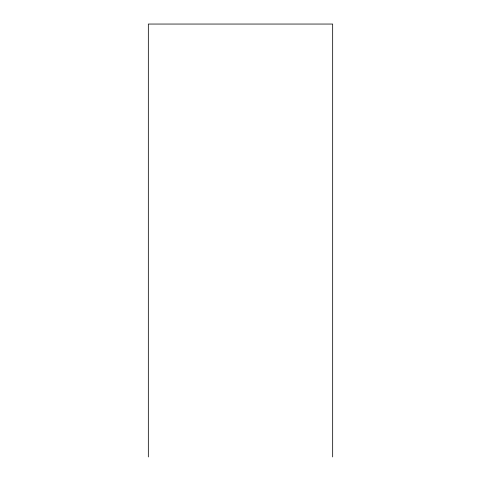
<?xml version="1.0" encoding="UTF-8"?>
<svg xmlns="http://www.w3.org/2000/svg" width="481" height="481" viewBox="0 0 481 481"><rect width="100%" height="100%" fill="white"/><g stroke="black" fill="none" stroke-linecap="round" stroke-linejoin="round"><path stroke-width="0.72" d="M332.666 456.95L332.666 24.05L148.334 24.05L148.334 456.95"/></g></svg>
